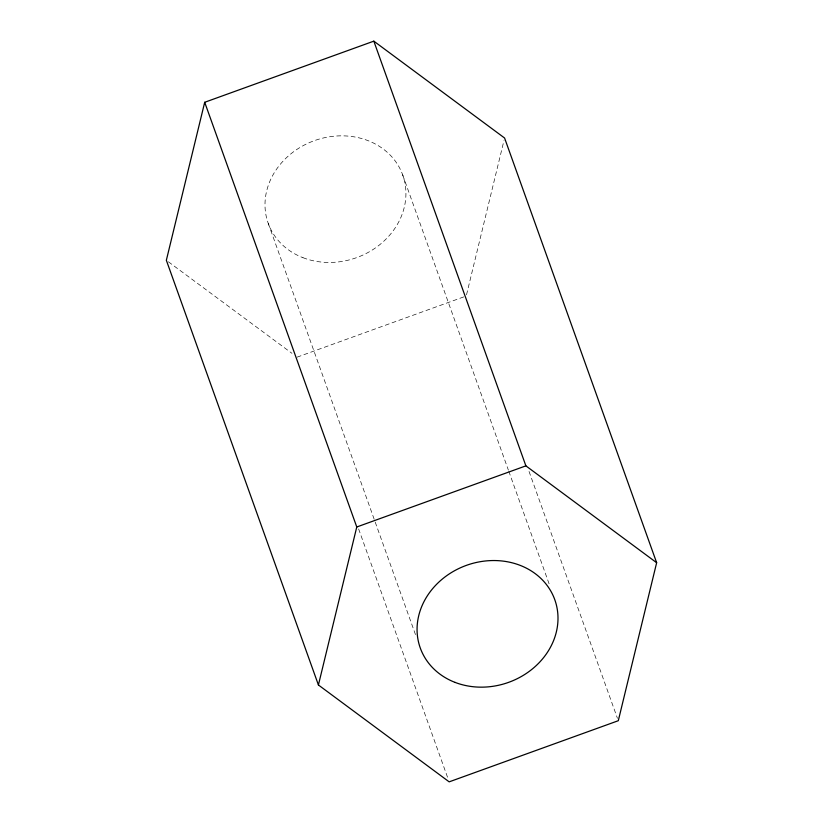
<?xml version="1.0" encoding="UTF-8"?>
<svg xmlns="http://www.w3.org/2000/svg" width="823" height="823" viewBox="0 0 823 823"><rect width="100%" height="100%" fill="white"/><g stroke="black" fill="none" stroke-linecap="round" stroke-linejoin="round"><path stroke-width="0.62" stroke-dasharray="4.12 3.09" d="M466.528 294.768L503.985 140.496M297.113 357.141L463.812 296.887M168.406 261.807L291.959 353.324M529.045 471.456L617.435 718.294M402.663 174.857L508.377 470.098M508.809 471.301L549.97 586.254M268.267 223.434L415.564 634.831M358.633 528.963L447.877 778.219M302.936 257.671A71.457 62.188 -19.7 0 0 405.862 190.813A71.457 62.188 -19.7 0 0 297.597 148.963A71.457 62.188 -19.7 0 0 302.936 257.671"/><path stroke-width="1.23" d="M204.701 102.289L166.349 260.284L318.419 684.983L449.173 781.85L618.299 720.711L656.651 562.716L504.581 138.017L373.827 41.15L204.701 102.289L356.771 526.987L318.419 684.983M356.771 526.987L525.887 465.859L656.651 562.716M373.827 41.15L525.887 465.859M455.006 682.37A71.457 62.188 -19.7 0 0 557.932 615.522A71.457 62.188 -19.7 0 0 449.667 573.662A71.457 62.188 -19.7 0 0 455.006 682.37"/></g></svg>
